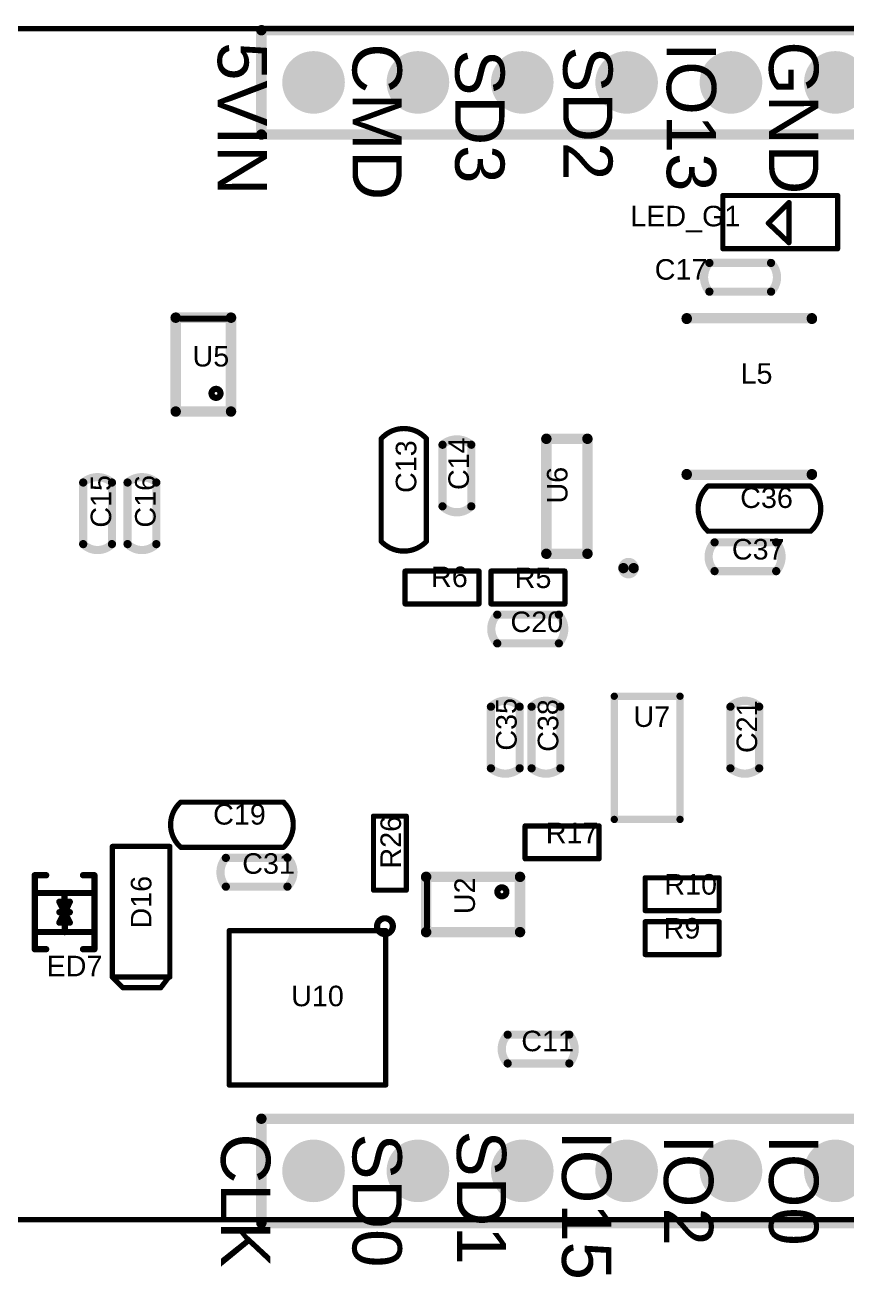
# Model space of a CAD drawing. Header units: millimetres. Extents: x 4.7 to 81.1, y 6.5 to 37.1.
# Drawn here: x 20.43 to 40.43, y 6.61 to 37.1 of the extents above; entities that cross this region are included whole.
import ezdxf

# ---------------------------------------------------------------- set-up
doc = ezdxf.new("R2010")
doc.units = ezdxf.units.MM
for name, color, linetype in [('KeepOutLayer', 6, 'Continuous'), ('MultiLayer', 9, 'Continuous'), ('PadHoleLayer', 156, 'Continuous'), ('TopOverlay', 2, 'Continuous')]:
    doc.layers.add(name, color=color, linetype=linetype)
doc.styles.add('Arial', font='arial.ttf', dxfattribs={"height": 0.2})

# ---------------------------------------------------------------- blocks, each defined once
blk = doc.blocks.new('SOT23_5_3')
at = {"layer": 'TopOverlay', "const_width": 0.178}
for points in [[(2.45, 2), (-0.55, 2)], [(-0.55, 0.4), (-0.55, 2)], [(2.45, 0.4), (2.45, 2)], [(2.45, 0.4), (-0.55, 0.4)]]:
    blk.add_lwpolyline(points, dxfattribs=at)
at = {"layer": 'TopOverlay', "const_width": 0.0889}
for points in [[(-0.594, 2, 1), (-0.506, 2, 1)], [(-0.594, 2, 1), (-0.506, 2, 1)], [(2.406, 2, 1), (2.494, 2, 1)], [(2.406, 2, 1), (2.494, 2, 1)], [(-0.594, 0.4, 1), (-0.506, 0.4, 1)], [(-0.594, 0.4, 1), (-0.506, 0.4, 1)], [(2.406, 0.4, 1), (2.494, 0.4, 1)], [(2.406, 0.4, 1), (2.494, 0.4, 1)]]:
    blk.add_lwpolyline(points, format="xyb", close=True, dxfattribs=at)
blk = doc.blocks.new('LC_SOT_23_5_4')
at = {"layer": 'TopOverlay', "const_width": 0.254}
for points in [[(-0.5, -1.4), (-0.5, 1.4)], [(-0.5, 1.4), (0.5, 1.4)], [(0.5, -1.4), (0.5, 1.4)], [(-0.5, -1.4), (0.5, -1.4)]]:
    blk.add_lwpolyline(points, dxfattribs=at)
at = {"layer": 'TopOverlay'}
for points, const_width in [([(-0.563, 1.4, 1), (-0.436, 1.4, 1)], 0.127), ([(-0.563, 1.4, 1), (-0.436, 1.4, 1)], 0.127), ([(0.437, 1.4, 1), (0.564, 1.4, 1)], 0.127), ([(0.437, 1.4, 1), (0.564, 1.4, 1)], 0.127), ([(-0.563, -1.4, 1), (-0.436, -1.4, 1)], 0.127), ([(-0.563, -1.4, 1), (-0.436, -1.4, 1)], 0.127), ([(0.437, -1.4, 1), (0.564, -1.4, 1)], 0.127), ([(0.437, -1.4, 1), (0.564, -1.4, 1)], 0.127), ([(1.625, -1.75, 1), (1.375, -1.75, 1)], 0.25), ([(1.313, -1.75, 1), (1.438, -1.75, 1)], 0.125), ([(1.563, -1.75, 1), (1.688, -1.75, 1)], 0.125)]:
    blk.add_lwpolyline(points, format="xyb", close=True, dxfattribs=dict(at, const_width=const_width))
blk = doc.blocks.new('SOT_363_5')
at = {"layer": 'TopOverlay'}
for points, const_width in [([(0, 0.635), (0, 1.981)], 0.254), ([(2.286, 1.981), (0, 1.981)], 0.254), ([(0.023, 0.767), (0.023, 1.905)], 0.15), ([(2.286, 0.635), (2.286, 1.981)], 0.254), ([(2.286, 0.635), (0, 0.635)], 0.254)]:
    blk.add_lwpolyline(points, dxfattribs=dict(at, const_width=const_width))
for points, const_width in [([(-0.064, 1.981, 1), (0.064, 1.981, 1)], 0.127), ([(-0.064, 1.981, 1), (0.064, 1.981, 1)], 0.127), ([(-0.014, 1.905, 1), (0.061, 1.905, 1)], 0.075), ([(2.223, 1.981, 1), (2.349, 1.981, 1)], 0.127), ([(2.223, 1.981, 1), (2.349, 1.981, 1)], 0.127), ([(1.953, 1.616, 1), (1.734, 1.616, 1)], 0.15), ([(1.696, 1.616, 1), (1.771, 1.616, 1)], 0.075), ([(1.916, 1.616, 1), (1.991, 1.616, 1)], 0.075), ([(-0.064, 0.635, 1), (0.064, 0.635, 1)], 0.127), ([(-0.064, 0.635, 1), (0.064, 0.635, 1)], 0.127), ([(-0.014, 0.767, 1), (0.061, 0.767, 1)], 0.075), ([(2.223, 0.635, 1), (2.349, 0.635, 1)], 0.127), ([(2.223, 0.635, 1), (2.349, 0.635, 1)], 0.127)]:
    blk.add_lwpolyline(points, format="xyb", close=True, dxfattribs=dict(at, const_width=const_width))
blk = doc.blocks.new('SOT_363_7')
at = {"layer": 'TopOverlay'}
for points, const_width in [([(0, 0.635), (0, 1.981)], 0.254), ([(0, 1.981), (2.286, 1.981)], 0.254), ([(0.023, 0.767), (0.023, 1.905)], 0.15), ([(2.286, 0.635), (2.286, 1.981)], 0.254), ([(0, 0.635), (2.286, 0.635)], 0.254)]:
    blk.add_lwpolyline(points, dxfattribs=dict(at, const_width=const_width))
for points, const_width in [([(-0.064, 1.981, 1), (0.064, 1.981, 1)], 0.127), ([(-0.064, 1.981, 1), (0.064, 1.981, 1)], 0.127), ([(-0.014, 1.905, 1), (0.061, 1.905, 1)], 0.075), ([(2.223, 1.981, 1), (2.349, 1.981, 1)], 0.127), ([(2.223, 1.981, 1), (2.349, 1.981, 1)], 0.127), ([(1.953, 1.616, 1), (1.734, 1.616, 1)], 0.15), ([(1.696, 1.616, 1), (1.771, 1.616, 1)], 0.075), ([(1.916, 1.616, 1), (1.991, 1.616, 1)], 0.075), ([(-0.064, 0.635, 1), (0.064, 0.635, 1)], 0.127), ([(-0.064, 0.635, 1), (0.064, 0.635, 1)], 0.127), ([(-0.014, 0.767, 1), (0.061, 0.767, 1)], 0.075), ([(2.223, 0.635, 1), (2.349, 0.635, 1)], 0.127), ([(2.223, 0.635, 1), (2.349, 0.635, 1)], 0.127)]:
    blk.add_lwpolyline(points, format="xyb", close=True, dxfattribs=dict(at, const_width=const_width))
blk = doc.blocks.new('QFN_25_9')
at = {"layer": 'TopOverlay'}
for points, const_width in [([(-3.498, 2.648, 1), (-3.882, 2.648, 1)], 0.15), ([(-3.919, 2.648, 1), (-3.844, 2.648, 1)], 0.075), ([(-3.613, 2.667, 1), (-3.55, 2.667, 1)], 0.0635), ([(-3.613, 2.667, 1), (-3.55, 2.667, 1)], 0.0635), ([(-3.535, 2.648, 1), (-3.46, 2.648, 1)], 0.075), ([(0.146, 2.667, 1), (0.21, 2.667, 1)], 0.0635), ([(0.146, 2.667, 1), (0.21, 2.667, 1)], 0.0635), ([(-3.613, -1.143, 1), (-3.55, -1.143, 1)], 0.0635), ([(-3.613, -1.143, 1), (-3.55, -1.143, 1)], 0.0635), ([(0.146, -1.143, 1), (0.21, -1.143, 1)], 0.0635), ([(0.146, -1.143, 1), (0.21, -1.143, 1)], 0.0635)]:
    blk.add_lwpolyline(points, format="xyb", close=True, dxfattribs=dict(at, const_width=const_width))
at = {"layer": 'TopOverlay', "const_width": 0.127}
for points in [[(-3.581, -1.143), (-3.581, 2.667)], [(0.178, 2.667), (-3.581, 2.667)], [(0.178, -1.143), (0.178, 2.667)], [(0.178, -1.143), (-3.581, -1.143)]]:
    blk.add_lwpolyline(points, dxfattribs=at)
blk = doc.blocks.new('R0402_23')
at = {"layer": 'TopOverlay', "const_width": 0.127}
for points in [[(-0.898, -0.392), (-0.898, 0.408)], [(-0.898, 0.408), (0.902, 0.408)], [(0.902, -0.392), (0.902, 0.408)], [(-0.898, -0.392), (0.902, -0.392)]]:
    blk.add_lwpolyline(points, dxfattribs=at)
at = {"layer": 'TopOverlay', "const_width": 0.0635}
for points in [[(-0.93, 0.408, 1), (-0.867, 0.408, 1)], [(-0.93, 0.408, 1), (-0.867, 0.408, 1)], [(0.87, 0.408, 1), (0.933, 0.408, 1)], [(0.87, 0.408, 1), (0.933, 0.408, 1)], [(-0.93, -0.392, 1), (-0.867, -0.392, 1)], [(-0.93, -0.392, 1), (-0.867, -0.392, 1)], [(0.87, -0.392, 1), (0.933, -0.392, 1)], [(0.87, -0.392, 1), (0.933, -0.392, 1)]]:
    blk.add_lwpolyline(points, format="xyb", close=True, dxfattribs=at)
blk = doc.blocks.new('R0402_26')
at = {"layer": 'TopOverlay', "const_width": 0.127}
for points in [[(-0.898, -0.392), (-0.898, 0.408)], [(-0.898, 0.408), (0.902, 0.408)], [(0.902, -0.392), (0.902, 0.408)], [(-0.898, -0.392), (0.902, -0.392)]]:
    blk.add_lwpolyline(points, dxfattribs=at)
at = {"layer": 'TopOverlay', "const_width": 0.0635}
for points in [[(-0.93, 0.408, 1), (-0.867, 0.408, 1)], [(-0.93, 0.408, 1), (-0.867, 0.408, 1)], [(0.87, 0.408, 1), (0.933, 0.408, 1)], [(0.87, 0.408, 1), (0.933, 0.408, 1)], [(-0.93, -0.392, 1), (-0.867, -0.392, 1)], [(-0.93, -0.392, 1), (-0.867, -0.392, 1)], [(0.87, -0.392, 1), (0.933, -0.392, 1)], [(0.87, -0.392, 1), (0.933, -0.392, 1)]]:
    blk.add_lwpolyline(points, format="xyb", close=True, dxfattribs=at)
blk = doc.blocks.new('R0402_27')
at = {"layer": 'TopOverlay', "const_width": 0.127}
for points in [[(-0.898, -0.392), (-0.898, 0.408)], [(-0.898, 0.408), (0.902, 0.408)], [(0.902, -0.392), (0.902, 0.408)], [(-0.898, -0.392), (0.902, -0.392)]]:
    blk.add_lwpolyline(points, dxfattribs=at)
at = {"layer": 'TopOverlay', "const_width": 0.0635}
for points in [[(-0.93, 0.408, 1), (-0.867, 0.408, 1)], [(-0.93, 0.408, 1), (-0.867, 0.408, 1)], [(0.87, 0.408, 1), (0.933, 0.408, 1)], [(0.87, 0.408, 1), (0.933, 0.408, 1)], [(-0.93, -0.392, 1), (-0.867, -0.392, 1)], [(-0.93, -0.392, 1), (-0.867, -0.392, 1)], [(0.87, -0.392, 1), (0.933, -0.392, 1)], [(0.87, -0.392, 1), (0.933, -0.392, 1)]]:
    blk.add_lwpolyline(points, format="xyb", close=True, dxfattribs=at)
blk = doc.blocks.new('R0402_37')
at = {"layer": 'TopOverlay', "const_width": 0.127}
for points in [[(-0.898, -0.392), (-0.898, 0.408)], [(0.902, 0.408), (-0.898, 0.408)], [(0.902, -0.392), (0.902, 0.408)], [(0.902, -0.392), (-0.898, -0.392)]]:
    blk.add_lwpolyline(points, dxfattribs=at)
at = {"layer": 'TopOverlay', "const_width": 0.0635}
for points in [[(-0.93, 0.408, 1), (-0.867, 0.408, 1)], [(-0.93, 0.408, 1), (-0.867, 0.408, 1)], [(0.87, 0.408, 1), (0.933, 0.408, 1)], [(0.87, 0.408, 1), (0.933, 0.408, 1)], [(-0.93, -0.392, 1), (-0.867, -0.392, 1)], [(-0.93, -0.392, 1), (-0.867, -0.392, 1)], [(0.87, -0.392, 1), (0.933, -0.392, 1)], [(0.87, -0.392, 1), (0.933, -0.392, 1)]]:
    blk.add_lwpolyline(points, format="xyb", close=True, dxfattribs=at)
blk = doc.blocks.new('R0402_44')
at = {"layer": 'TopOverlay', "const_width": 0.127}
for points in [[(-0.898, 0.408), (-0.898, -0.392)], [(0.902, 0.408), (-0.898, 0.408)], [(0.902, 0.408), (0.902, -0.392)], [(0.902, -0.392), (-0.898, -0.392)]]:
    blk.add_lwpolyline(points, dxfattribs=at)
at = {"layer": 'TopOverlay', "const_width": 0.0635}
for points in [[(-0.93, 0.408, 1), (-0.867, 0.408, 1)], [(-0.93, 0.408, 1), (-0.867, 0.408, 1)], [(0.87, 0.408, 1), (0.933, 0.408, 1)], [(0.87, 0.408, 1), (0.933, 0.408, 1)], [(-0.93, -0.392, 1), (-0.867, -0.392, 1)], [(-0.93, -0.392, 1), (-0.867, -0.392, 1)], [(0.87, -0.392, 1), (0.933, -0.392, 1)], [(0.87, -0.392, 1), (0.933, -0.392, 1)]]:
    blk.add_lwpolyline(points, format="xyb", close=True, dxfattribs=at)
blk = doc.blocks.new('R0402_51')
at = {"layer": 'TopOverlay', "const_width": 0.127}
for points in [[(-0.898, -0.392), (-0.898, 0.408)], [(-0.898, 0.408), (0.902, 0.408)], [(0.902, -0.392), (0.902, 0.408)], [(-0.898, -0.392), (0.902, -0.392)]]:
    blk.add_lwpolyline(points, dxfattribs=at)
at = {"layer": 'TopOverlay', "const_width": 0.0635}
for points in [[(-0.93, 0.408, 1), (-0.867, 0.408, 1)], [(-0.93, 0.408, 1), (-0.867, 0.408, 1)], [(0.87, 0.408, 1), (0.933, 0.408, 1)], [(0.87, 0.408, 1), (0.933, 0.408, 1)], [(-0.93, -0.392, 1), (-0.867, -0.392, 1)], [(-0.93, -0.392, 1), (-0.867, -0.392, 1)], [(0.87, -0.392, 1), (0.933, -0.392, 1)], [(0.87, -0.392, 1), (0.933, -0.392, 1)]]:
    blk.add_lwpolyline(points, format="xyb", close=True, dxfattribs=at)
blk = doc.blocks.new('HDR_TH_19P_P2_54_V_M_54')
at = {"layer": 'MultiLayer'}
h = blk.add_hatch(color=9, dxfattribs=at)
edge = h.paths.add_edge_path()
edge.add_arc((10.16, 0), 0.762, 0, 360)
h = blk.add_hatch(color=9, dxfattribs=at)
edge = h.paths.add_edge_path()
edge.add_arc((12.7, 0), 0.762, 0, 360)
h = blk.add_hatch(color=9, dxfattribs=at)
edge = h.paths.add_edge_path()
edge.add_arc((15.24, 0), 0.762, 0, 360)
h = blk.add_hatch(color=9, dxfattribs=at)
edge = h.paths.add_edge_path()
edge.add_arc((17.78, 0), 0.762, 0, 360)
h = blk.add_hatch(color=9, dxfattribs=at)
edge = h.paths.add_edge_path()
edge.add_arc((20.32, 0), 0.762, 0, 360)
h = blk.add_hatch(color=9, dxfattribs=at)
edge = h.paths.add_edge_path()
edge.add_arc((22.86, 0), 0.762, 0, 360)
at = {"layer": 'PadHoleLayer'}
h = blk.add_hatch(color=156, dxfattribs=at)
edge = h.paths.add_edge_path()
edge.add_arc((10.16, 0), 0.525, 0, 360)
h = blk.add_hatch(color=156, dxfattribs=at)
edge = h.paths.add_edge_path()
edge.add_arc((12.7, 0), 0.525, 0, 360)
h = blk.add_hatch(color=156, dxfattribs=at)
edge = h.paths.add_edge_path()
edge.add_arc((15.24, 0), 0.525, 0, 360)
h = blk.add_hatch(color=156, dxfattribs=at)
edge = h.paths.add_edge_path()
edge.add_arc((17.78, 0), 0.525, 0, 360)
h = blk.add_hatch(color=156, dxfattribs=at)
edge = h.paths.add_edge_path()
edge.add_arc((20.32, 0), 0.525, 0, 360)
h = blk.add_hatch(color=156, dxfattribs=at)
edge = h.paths.add_edge_path()
edge.add_arc((22.86, 0), 0.525, 0, 360)
at = {"layer": 'TopOverlay', "const_width": 0.254}
for points in [[(24.13, 1.27), (-24.13, 1.27)], [(24.13, 1.27), (24.13, -1.27)], [(24.13, -1.27), (-24.13, -1.27)]]:
    blk.add_lwpolyline(points, dxfattribs=at)
at = {"layer": 'TopOverlay', "const_width": 0.127}
for points in [[(24.0665, 1.27, 1), (24.1935, 1.27, 1)], [(24.0665, 1.27, 1), (24.1935, 1.27, 1)], [(24.0665, -1.27, 1), (24.1935, -1.27, 1)], [(24.0665, -1.27, 1), (24.1935, -1.27, 1)]]:
    blk.add_lwpolyline(points, format="xyb", close=True, dxfattribs=at)
blk = doc.blocks.new('HDR_TH_19P_P2_54_V_M_55')
at = {"layer": 'MultiLayer'}
h = blk.add_hatch(color=9, dxfattribs=at)
edge = h.paths.add_edge_path()
edge.add_arc((10.16, 0), 0.762, 0, 360)
h = blk.add_hatch(color=9, dxfattribs=at)
edge = h.paths.add_edge_path()
edge.add_arc((12.7, 0), 0.762, 0, 360)
h = blk.add_hatch(color=9, dxfattribs=at)
edge = h.paths.add_edge_path()
edge.add_arc((15.24, 0), 0.762, 0, 360)
h = blk.add_hatch(color=9, dxfattribs=at)
edge = h.paths.add_edge_path()
edge.add_arc((17.78, 0), 0.762, 0, 360)
h = blk.add_hatch(color=9, dxfattribs=at)
edge = h.paths.add_edge_path()
edge.add_arc((20.32, 0), 0.762, 0, 360)
h = blk.add_hatch(color=9, dxfattribs=at)
edge = h.paths.add_edge_path()
edge.add_arc((22.86, 0), 0.762, 0, 360)
at = {"layer": 'PadHoleLayer'}
h = blk.add_hatch(color=156, dxfattribs=at)
edge = h.paths.add_edge_path()
edge.add_arc((10.16, 0), 0.525, 0, 360)
h = blk.add_hatch(color=156, dxfattribs=at)
edge = h.paths.add_edge_path()
edge.add_arc((12.7, 0), 0.525, 0, 360)
h = blk.add_hatch(color=156, dxfattribs=at)
edge = h.paths.add_edge_path()
edge.add_arc((15.24, 0), 0.525, 0, 360)
h = blk.add_hatch(color=156, dxfattribs=at)
edge = h.paths.add_edge_path()
edge.add_arc((17.78, 0), 0.525, 0, 360)
h = blk.add_hatch(color=156, dxfattribs=at)
edge = h.paths.add_edge_path()
edge.add_arc((20.32, 0), 0.525, 0, 360)
h = blk.add_hatch(color=156, dxfattribs=at)
edge = h.paths.add_edge_path()
edge.add_arc((22.86, 0), 0.525, 0, 360)
at = {"layer": 'TopOverlay', "const_width": 0.254}
for points in [[(24.13, 1.27), (-24.13, 1.27)], [(24.13, 1.27), (24.13, -1.27)], [(24.13, -1.27), (-24.13, -1.27)]]:
    blk.add_lwpolyline(points, dxfattribs=at)
at = {"layer": 'TopOverlay', "const_width": 0.127}
for points in [[(24.0665, 1.27, 1), (24.1935, 1.27, 1)], [(24.0665, 1.27, 1), (24.1935, 1.27, 1)], [(24.0665, -1.27, 1), (24.1935, -1.27, 1)], [(24.0665, -1.27, 1), (24.1935, -1.27, 1)]]:
    blk.add_lwpolyline(points, format="xyb", close=True, dxfattribs=at)
blk = doc.blocks.new('LED0603_58')
at = {"layer": 'TopOverlay', "const_width": 0.127}
for points in [[(1.397, 0.6604), (-1.397, 0.6604)], [(-1.397, 0.6604), (-1.397, -0.635)], [(1.397, 0.6604), (1.397, -0.635)], [(-0.21209, 0.51308), (-0.21209, -0.46482)], [(0.291592, 0.038608), (-0.209804, 0.513334)], [(0.291592, 0.038608), (-0.21209, -0.46482)], [(1.397, -0.635), (-1.397, -0.635)]]:
    blk.add_lwpolyline(points, dxfattribs=at)
at = {"layer": 'TopOverlay', "const_width": 0.0635}
for points in [[(-1.42875, 0.6604, 1), (-1.36525, 0.6604, 1)], [(-1.42875, 0.6604, 1), (-1.36525, 0.6604, 1)], [(1.36525, 0.6604, 1), (1.42875, 0.6604, 1)], [(1.36525, 0.6604, 1), (1.42875, 0.6604, 1)], [(-0.24384, 0.51308, 1), (-0.18034, 0.51308, 1)], [(-0.241554, 0.513334, 1), (-0.178054, 0.513334, 1)], [(0.259842, 0.038608, 1), (0.323342, 0.038608, 1)], [(0.259842, 0.038608, 1), (0.323342, 0.038608, 1)], [(-1.42875, -0.635, 1), (-1.36525, -0.635, 1)], [(-1.42875, -0.635, 1), (-1.36525, -0.635, 1)], [(-0.24384, -0.46482, 1), (-0.18034, -0.46482, 1)], [(-0.24384, -0.46482, 1), (-0.18034, -0.46482, 1)], [(1.36525, -0.635, 1), (1.42875, -0.635, 1)], [(1.36525, -0.635, 1), (1.42875, -0.635, 1)]]:
    blk.add_lwpolyline(points, format="xyb", close=True, dxfattribs=at)
blk = doc.blocks.new('IND_SMD_L3_0_W3_0_LVS303015H_2R2M_N_60')
at = {"layer": 'TopOverlay', "const_width": 0.254}
for points in [[(1.524, 1.905), (-1.524, 1.905)], [(-1.524, 1.905), (-1.524, 1.891)], [(1.524, 1.905), (1.524, 1.891)], [(-1.524, -1.891), (-1.524, -1.905)], [(1.524, -1.905), (-1.524, -1.905)], [(1.524, -1.891), (1.524, -1.905)]]:
    blk.add_lwpolyline(points, dxfattribs=at)
at = {"layer": 'TopOverlay', "const_width": 0.127}
for points in [[(-1.587, 1.905, 1), (-1.46, 1.905, 1)], [(-1.587, 1.905, 1), (-1.46, 1.905, 1)], [(-1.587, 1.891, 1), (-1.46, 1.891, 1)], [(1.46, 1.905, 1), (1.587, 1.905, 1)], [(1.46, 1.905, 1), (1.587, 1.905, 1)], [(1.46, 1.891, 1), (1.587, 1.891, 1)], [(-1.587, -1.891, 1), (-1.46, -1.891, 1)], [(-1.587, -1.905, 1), (-1.46, -1.905, 1)], [(-1.587, -1.905, 1), (-1.46, -1.905, 1)], [(1.46, -1.891, 1), (1.587, -1.891, 1)], [(1.46, -1.905, 1), (1.587, -1.905, 1)], [(1.46, -1.905, 1), (1.587, -1.905, 1)]]:
    blk.add_lwpolyline(points, format="xyb", close=True, dxfattribs=at)
blk = doc.blocks.new('SOD_323_L1_8_W1_3_LS2_5_BI_67')
at = {"layer": 'TopOverlay'}
for points, const_width in [([(-0.901, 0.448), (-0.901, 0.726)], 0.152), ([(0.901, 0.726), (-0.901, 0.726)], 0.152), ([(-0.467, -0.726), (-0.467, 0.726)], 0.152), ([(0.483, -0.726), (0.483, 0.726)], 0.152), ([(0.901, 0.448), (0.901, 0.726)], 0.152), ([(-0.467, 0), (0.483, 0.003)], 0.154), ([(-0.254, -0.127), (-0.254, 0.127)], 0.154), ([(-0.002, 0.003), (-0.254, 0.127)], 0.154), ([(-0.254, -0.127), (-0.003, 0)], 0.154), ([(0.003, 0), (-0.127, 0)], 0.154), ([(0.127, 0), (-0.003, 0)], 0.154), ([(0, -0.127), (-0.002, 0.003)], 0.154), ([(0, -0.127), (0, 0.127)], 0.154), ([(0.002, -0.003), (0, 0.127)], 0.154), ([(0.254, -0.127), (0.002, -0.003)], 0.154), ([(0.003, 0), (0.254, 0.127)], 0.154), ([(0.254, -0.127), (0.254, 0.127)], 0.154), ([(-0.901, -0.726), (-0.901, -0.448)], 0.152), ([(0.901, -0.726), (0.901, -0.448)], 0.152), ([(0.901, -0.726), (-0.901, -0.726)], 0.152)]:
    blk.add_lwpolyline(points, dxfattribs=dict(at, const_width=const_width))
for points, const_width in [([(-0.939, 0.726, 1), (-0.863, 0.726, 1)], 0.0762), ([(-0.939, 0.726, 1), (-0.863, 0.726, 1)], 0.0762), ([(-0.505, 0.726, 1), (-0.429, 0.726, 1)], 0.0762), ([(0.445, 0.726, 1), (0.521, 0.726, 1)], 0.0762), ([(0.863, 0.726, 1), (0.939, 0.726, 1)], 0.0762), ([(0.863, 0.726, 1), (0.939, 0.726, 1)], 0.0762), ([(-0.939, 0.448, 1), (-0.863, 0.448, 1)], 0.0762), ([(0.863, 0.448, 1), (0.939, 0.448, 1)], 0.0762), ([(-0.505, 0, 1), (-0.428, 0, 1)], 0.077), ([(-0.292, 0.127, 1), (-0.216, 0.127, 1)], 0.077), ([(-0.292, 0.127, 1), (-0.216, 0.127, 1)], 0.077), ([(-0.165, 0, 1), (-0.089, 0, 1)], 0.077), ([(-0.042, 0, 1), (0.035, 0, 1)], 0.077), ([(-0.042, 0, 1), (0.035, 0, 1)], 0.077), ([(-0.041, 0.003, 1), (0.036, 0.003, 1)], 0.077), ([(-0.041, 0.003, 1), (0.036, 0.003, 1)], 0.077), ([(-0.038, 0.127, 1), (0.038, 0.127, 1)], 0.077), ([(-0.038, 0.127, 1), (0.038, 0.127, 1)], 0.077), ([(-0.036, -0.003, 1), (0.041, -0.003, 1)], 0.077), ([(-0.036, -0.003, 1), (0.041, -0.003, 1)], 0.077), ([(-0.035, 0, 1), (0.042, 0, 1)], 0.077), ([(-0.035, 0, 1), (0.042, 0, 1)], 0.077), ([(0.089, 0, 1), (0.165, 0, 1)], 0.077), ([(0.216, 0.127, 1), (0.292, 0.127, 1)], 0.077), ([(0.216, 0.127, 1), (0.292, 0.127, 1)], 0.077), ([(0.445, 0.003, 1), (0.522, 0.003, 1)], 0.077), ([(-0.292, -0.127, 1), (-0.216, -0.127, 1)], 0.077), ([(-0.292, -0.127, 1), (-0.216, -0.127, 1)], 0.077), ([(-0.038, -0.127, 1), (0.038, -0.127, 1)], 0.077), ([(-0.038, -0.127, 1), (0.038, -0.127, 1)], 0.077), ([(0.216, -0.127, 1), (0.292, -0.127, 1)], 0.077), ([(0.216, -0.127, 1), (0.292, -0.127, 1)], 0.077), ([(-0.939, -0.448, 1), (-0.863, -0.448, 1)], 0.0762), ([(0.863, -0.448, 1), (0.939, -0.448, 1)], 0.0762), ([(-0.939, -0.726, 1), (-0.863, -0.726, 1)], 0.0762), ([(-0.939, -0.726, 1), (-0.863, -0.726, 1)], 0.0762), ([(-0.505, -0.726, 1), (-0.429, -0.726, 1)], 0.0762), ([(0.445, -0.726, 1), (0.521, -0.726, 1)], 0.0762), ([(0.863, -0.726, 1), (0.939, -0.726, 1)], 0.0762), ([(0.863, -0.726, 1), (0.939, -0.726, 1)], 0.0762)]:
    blk.add_lwpolyline(points, format="xyb", close=True, dxfattribs=dict(at, const_width=const_width))
blk = doc.blocks.new('SOD323_72')
at = {"layer": 'TopOverlay', "const_width": 0.127}
for points in [[(-1.612, -0.709), (-1.612, 0.691)], [(1.538, 0.691), (-1.612, 0.691)], [(1.828, 0.471), (1.538, 0.691)], [(1.568, -0.699), (1.568, 0.693)], [(1.828, -0.449), (1.828, 0.471)], [(1.568, -0.709), (1.828, -0.449)], [(1.568, -0.709), (-1.612, -0.709)]]:
    blk.add_lwpolyline(points, dxfattribs=at)
at = {"layer": 'TopOverlay', "const_width": 0.0635}
for points in [[(-1.644, 0.691, 1), (-1.58, 0.691, 1)], [(-1.644, 0.691, 1), (-1.58, 0.691, 1)], [(1.506, 0.691, 1), (1.57, 0.691, 1)], [(1.506, 0.691, 1), (1.57, 0.691, 1)], [(1.536, 0.693, 1), (1.6, 0.693, 1)], [(1.796, 0.471, 1), (1.86, 0.471, 1)], [(1.796, 0.471, 1), (1.86, 0.471, 1)], [(1.796, -0.449, 1), (1.86, -0.449, 1)], [(1.796, -0.449, 1), (1.86, -0.449, 1)], [(-1.644, -0.709, 1), (-1.58, -0.709, 1)], [(-1.644, -0.709, 1), (-1.58, -0.709, 1)], [(1.536, -0.699, 1), (1.6, -0.699, 1)], [(1.536, -0.709, 1), (1.6, -0.709, 1)], [(1.536, -0.709, 1), (1.6, -0.709, 1)]]:
    blk.add_lwpolyline(points, format="xyb", close=True, dxfattribs=at)
blk = doc.blocks.new('C0402_89')
at = {"layer": 'TopOverlay', "const_width": 0.2}
for points in [[(-0.745, -0.347, -0.373387), (-0.745, 0.353)], [(0.755, 0.353, -0.414214), (0.755, -0.347)]]:
    blk.add_lwpolyline(points, format="xyb", dxfattribs=at)
for points in [[(0.755, 0.353), (-0.745, 0.353)], [(0.755, -0.347), (-0.745, -0.347)]]:
    blk.add_lwpolyline(points, dxfattribs=at)
at = {"layer": 'TopOverlay', "const_width": 0.1}
for points in [[(-0.795, 0.353, 1), (-0.695, 0.353, 1)], [(-0.795, 0.353, 1), (-0.695, 0.353, 1)], [(0.705, 0.353, 1), (0.805, 0.353, 1)], [(0.705, 0.353, 1), (0.805, 0.353, 1)], [(-0.795, -0.347, 1), (-0.695, -0.347, 1)], [(-0.795, -0.347, 1), (-0.695, -0.347, 1)], [(0.705, -0.347, 1), (0.805, -0.347, 1)], [(0.705, -0.347, 1), (0.805, -0.347, 1)]]:
    blk.add_lwpolyline(points, format="xyb", close=True, dxfattribs=at)
blk = doc.blocks.new('C0402_90')
at = {"layer": 'TopOverlay', "const_width": 0.2}
for points in [[(-0.745, -0.347, -0.373387), (-0.745, 0.353)], [(0.755, 0.353, -0.414214), (0.755, -0.347)]]:
    blk.add_lwpolyline(points, format="xyb", dxfattribs=at)
for points in [[(0.755, 0.353), (-0.745, 0.353)], [(0.755, -0.347), (-0.745, -0.347)]]:
    blk.add_lwpolyline(points, dxfattribs=at)
at = {"layer": 'TopOverlay', "const_width": 0.1}
for points in [[(-0.795, 0.353, 1), (-0.695, 0.353, 1)], [(-0.795, 0.353, 1), (-0.695, 0.353, 1)], [(0.705, 0.353, 1), (0.805, 0.353, 1)], [(0.705, 0.353, 1), (0.805, 0.353, 1)], [(-0.795, -0.347, 1), (-0.695, -0.347, 1)], [(-0.795, -0.347, 1), (-0.695, -0.347, 1)], [(0.705, -0.347, 1), (0.805, -0.347, 1)], [(0.705, -0.347, 1), (0.805, -0.347, 1)]]:
    blk.add_lwpolyline(points, format="xyb", close=True, dxfattribs=at)
blk = doc.blocks.new('C0603_91')
at = {"layer": 'TopOverlay', "const_width": 0.127}
for points in [[(-1.262, -0.559, -0.450467), (-1.262, 0.541)], [(1.238, 0.541, -0.432739), (1.238, -0.559)]]:
    blk.add_lwpolyline(points, format="xyb", dxfattribs=at)
for points in [[(1.238, 0.541), (-1.262, 0.541)], [(1.238, -0.559), (-1.262, -0.559)]]:
    blk.add_lwpolyline(points, dxfattribs=at)
at = {"layer": 'TopOverlay', "const_width": 0.0635}
for points in [[(-1.294, 0.541, 1), (-1.23, 0.541, 1)], [(-1.294, 0.541, 1), (-1.23, 0.541, 1)], [(1.206, 0.541, 1), (1.27, 0.541, 1)], [(1.206, 0.541, 1), (1.27, 0.541, 1)], [(-1.294, -0.559, 1), (-1.23, -0.559, 1)], [(-1.294, -0.559, 1), (-1.23, -0.559, 1)], [(1.206, -0.559, 1), (1.27, -0.559, 1)], [(1.206, -0.559, 1), (1.27, -0.559, 1)]]:
    blk.add_lwpolyline(points, format="xyb", close=True, dxfattribs=at)
blk = doc.blocks.new('C0402_92')
at = {"layer": 'TopOverlay', "const_width": 0.2}
for points in [[(-0.745, -0.347, -0.373387), (-0.745, 0.353)], [(0.755, 0.353, -0.414214), (0.755, -0.347)]]:
    blk.add_lwpolyline(points, format="xyb", dxfattribs=at)
for points in [[(0.755, 0.353), (-0.745, 0.353)], [(0.755, -0.347), (-0.745, -0.347)]]:
    blk.add_lwpolyline(points, dxfattribs=at)
at = {"layer": 'TopOverlay', "const_width": 0.1}
for points in [[(-0.795, 0.353, 1), (-0.695, 0.353, 1)], [(-0.795, 0.353, 1), (-0.695, 0.353, 1)], [(0.705, 0.353, 1), (0.805, 0.353, 1)], [(0.705, 0.353, 1), (0.805, 0.353, 1)], [(-0.795, -0.347, 1), (-0.695, -0.347, 1)], [(-0.795, -0.347, 1), (-0.695, -0.347, 1)], [(0.705, -0.347, 1), (0.805, -0.347, 1)], [(0.705, -0.347, 1), (0.805, -0.347, 1)]]:
    blk.add_lwpolyline(points, format="xyb", close=True, dxfattribs=at)
blk = doc.blocks.new('C0402_96')
at = {"layer": 'TopOverlay', "const_width": 0.2}
for points in [[(-0.745, -0.347, -0.373387), (-0.745, 0.353)], [(0.755, 0.353, -0.414214), (0.755, -0.347)]]:
    blk.add_lwpolyline(points, format="xyb", dxfattribs=at)
for points in [[(-0.745, 0.353), (0.755, 0.353)], [(-0.745, -0.347), (0.755, -0.347)]]:
    blk.add_lwpolyline(points, dxfattribs=at)
at = {"layer": 'TopOverlay', "const_width": 0.1}
for points in [[(-0.795, 0.353, 1), (-0.695, 0.353, 1)], [(-0.795, 0.353, 1), (-0.695, 0.353, 1)], [(0.705, 0.353, 1), (0.805, 0.353, 1)], [(0.705, 0.353, 1), (0.805, 0.353, 1)], [(-0.795, -0.347, 1), (-0.695, -0.347, 1)], [(-0.795, -0.347, 1), (-0.695, -0.347, 1)], [(0.705, -0.347, 1), (0.805, -0.347, 1)], [(0.705, -0.347, 1), (0.805, -0.347, 1)]]:
    blk.add_lwpolyline(points, format="xyb", close=True, dxfattribs=at)
blk = doc.blocks.new('C0402_107')
at = {"layer": 'TopOverlay', "const_width": 0.2}
for points in [[(-0.745, -0.347, -0.373387), (-0.745, 0.353)], [(0.755, 0.353, -0.414214), (0.755, -0.347)]]:
    blk.add_lwpolyline(points, format="xyb", dxfattribs=at)
for points in [[(0.755, 0.353), (-0.745, 0.353)], [(0.755, -0.347), (-0.745, -0.347)]]:
    blk.add_lwpolyline(points, dxfattribs=at)
at = {"layer": 'TopOverlay', "const_width": 0.1}
for points in [[(-0.795, 0.353, 1), (-0.695, 0.353, 1)], [(-0.795, 0.353, 1), (-0.695, 0.353, 1)], [(0.705, 0.353, 1), (0.805, 0.353, 1)], [(0.705, 0.353, 1), (0.805, 0.353, 1)], [(-0.795, -0.347, 1), (-0.695, -0.347, 1)], [(-0.795, -0.347, 1), (-0.695, -0.347, 1)], [(0.705, -0.347, 1), (0.805, -0.347, 1)], [(0.705, -0.347, 1), (0.805, -0.347, 1)]]:
    blk.add_lwpolyline(points, format="xyb", close=True, dxfattribs=at)
blk = doc.blocks.new('C0402_108')
at = {"layer": 'TopOverlay', "const_width": 0.2}
for points in [[(-0.745, -0.347, -0.373387), (-0.745, 0.353)], [(0.755, 0.353, -0.414214), (0.755, -0.347)]]:
    blk.add_lwpolyline(points, format="xyb", dxfattribs=at)
for points in [[(0.755, 0.353), (-0.745, 0.353)], [(0.755, -0.347), (-0.745, -0.347)]]:
    blk.add_lwpolyline(points, dxfattribs=at)
at = {"layer": 'TopOverlay', "const_width": 0.1}
for points in [[(-0.795, 0.353, 1), (-0.695, 0.353, 1)], [(-0.795, 0.353, 1), (-0.695, 0.353, 1)], [(0.705, 0.353, 1), (0.805, 0.353, 1)], [(0.705, 0.353, 1), (0.805, 0.353, 1)], [(-0.795, -0.347, 1), (-0.695, -0.347, 1)], [(-0.795, -0.347, 1), (-0.695, -0.347, 1)], [(0.705, -0.347, 1), (0.805, -0.347, 1)], [(0.705, -0.347, 1), (0.805, -0.347, 1)]]:
    blk.add_lwpolyline(points, format="xyb", close=True, dxfattribs=at)
blk = doc.blocks.new('C0603_110')
at = {"layer": 'TopOverlay', "const_width": 0.127}
for points in [[(-1.262, -0.559, -0.450467), (-1.262, 0.541)], [(1.238, 0.541, -0.432739), (1.238, -0.559)]]:
    blk.add_lwpolyline(points, format="xyb", dxfattribs=at)
for points in [[(-1.262, 0.541), (1.238, 0.541)], [(-1.262, -0.559), (1.238, -0.559)]]:
    blk.add_lwpolyline(points, dxfattribs=at)
at = {"layer": 'TopOverlay', "const_width": 0.0635}
for points in [[(-1.294, 0.541, 1), (-1.23, 0.541, 1)], [(-1.294, 0.541, 1), (-1.23, 0.541, 1)], [(1.206, 0.541, 1), (1.27, 0.541, 1)], [(1.206, 0.541, 1), (1.27, 0.541, 1)], [(-1.294, -0.559, 1), (-1.23, -0.559, 1)], [(-1.294, -0.559, 1), (-1.23, -0.559, 1)], [(1.206, -0.559, 1), (1.27, -0.559, 1)], [(1.206, -0.559, 1), (1.27, -0.559, 1)]]:
    blk.add_lwpolyline(points, format="xyb", close=True, dxfattribs=at)
blk = doc.blocks.new('C0402_112')
at = {"layer": 'TopOverlay', "const_width": 0.2}
for points in [[(-0.745, -0.347, -0.373387), (-0.745, 0.353)], [(0.755, 0.353, -0.414214), (0.755, -0.347)]]:
    blk.add_lwpolyline(points, format="xyb", dxfattribs=at)
for points in [[(-0.745, 0.353), (0.755, 0.353)], [(-0.745, -0.347), (0.755, -0.347)]]:
    blk.add_lwpolyline(points, dxfattribs=at)
at = {"layer": 'TopOverlay', "const_width": 0.1}
for points in [[(-0.795, 0.353, 1), (-0.695, 0.353, 1)], [(-0.795, 0.353, 1), (-0.695, 0.353, 1)], [(0.705, 0.353, 1), (0.805, 0.353, 1)], [(0.705, 0.353, 1), (0.805, 0.353, 1)], [(-0.795, -0.347, 1), (-0.695, -0.347, 1)], [(-0.795, -0.347, 1), (-0.695, -0.347, 1)], [(0.705, -0.347, 1), (0.805, -0.347, 1)], [(0.705, -0.347, 1), (0.805, -0.347, 1)]]:
    blk.add_lwpolyline(points, format="xyb", close=True, dxfattribs=at)
blk = doc.blocks.new('C0402_113')
at = {"layer": 'TopOverlay', "const_width": 0.2}
for points in [[(-0.745, -0.347, -0.373387), (-0.745, 0.353)], [(0.755, 0.353, -0.414214), (0.755, -0.347)]]:
    blk.add_lwpolyline(points, format="xyb", dxfattribs=at)
for points in [[(-0.745, 0.353), (0.755, 0.353)], [(-0.745, -0.347), (0.755, -0.347)]]:
    blk.add_lwpolyline(points, dxfattribs=at)
at = {"layer": 'TopOverlay', "const_width": 0.1}
for points in [[(-0.795, 0.353, 1), (-0.695, 0.353, 1)], [(-0.795, 0.353, 1), (-0.695, 0.353, 1)], [(0.705, 0.353, 1), (0.805, 0.353, 1)], [(0.705, 0.353, 1), (0.805, 0.353, 1)], [(-0.795, -0.347, 1), (-0.695, -0.347, 1)], [(-0.795, -0.347, 1), (-0.695, -0.347, 1)], [(0.705, -0.347, 1), (0.805, -0.347, 1)], [(0.705, -0.347, 1), (0.805, -0.347, 1)]]:
    blk.add_lwpolyline(points, format="xyb", close=True, dxfattribs=at)
blk = doc.blocks.new('C0402_114')
at = {"layer": 'TopOverlay', "const_width": 0.2}
for points in [[(-0.745, -0.347, -0.373387), (-0.745, 0.353)], [(0.755, 0.353, -0.414214), (0.755, -0.347)]]:
    blk.add_lwpolyline(points, format="xyb", dxfattribs=at)
for points in [[(-0.745, 0.353), (0.755, 0.353)], [(-0.745, -0.347), (0.755, -0.347)]]:
    blk.add_lwpolyline(points, dxfattribs=at)
at = {"layer": 'TopOverlay', "const_width": 0.1}
for points in [[(-0.795, 0.353, 1), (-0.695, 0.353, 1)], [(-0.795, 0.353, 1), (-0.695, 0.353, 1)], [(0.705, 0.353, 1), (0.805, 0.353, 1)], [(0.705, 0.353, 1), (0.805, 0.353, 1)], [(-0.795, -0.347, 1), (-0.695, -0.347, 1)], [(-0.795, -0.347, 1), (-0.695, -0.347, 1)], [(0.705, -0.347, 1), (0.805, -0.347, 1)], [(0.705, -0.347, 1), (0.805, -0.347, 1)]]:
    blk.add_lwpolyline(points, format="xyb", close=True, dxfattribs=at)
blk = doc.blocks.new('C0402_115')
at = {"layer": 'TopOverlay', "const_width": 0.2}
for points in [[(-0.745, -0.347, -0.373387), (-0.745, 0.353)], [(0.755, 0.353, -0.414214), (0.755, -0.347)]]:
    blk.add_lwpolyline(points, format="xyb", dxfattribs=at)
for points in [[(-0.745, 0.353), (0.755, 0.353)], [(-0.745, -0.347), (0.755, -0.347)]]:
    blk.add_lwpolyline(points, dxfattribs=at)
at = {"layer": 'TopOverlay', "const_width": 0.1}
for points in [[(-0.795, 0.353, 1), (-0.695, 0.353, 1)], [(-0.795, 0.353, 1), (-0.695, 0.353, 1)], [(0.705, 0.353, 1), (0.805, 0.353, 1)], [(0.705, 0.353, 1), (0.805, 0.353, 1)], [(-0.795, -0.347, 1), (-0.695, -0.347, 1)], [(-0.795, -0.347, 1), (-0.695, -0.347, 1)], [(0.705, -0.347, 1), (0.805, -0.347, 1)], [(0.705, -0.347, 1), (0.805, -0.347, 1)]]:
    blk.add_lwpolyline(points, format="xyb", close=True, dxfattribs=at)
blk = doc.blocks.new('C0603_116')
at = {"layer": 'TopOverlay', "const_width": 0.127}
for points in [[(-1.262, -0.559, -0.450467), (-1.262, 0.541)], [(1.238, 0.541, -0.432739), (1.238, -0.559)]]:
    blk.add_lwpolyline(points, format="xyb", dxfattribs=at)
for points in [[(1.238, 0.541), (-1.262, 0.541)], [(1.238, -0.559), (-1.262, -0.559)]]:
    blk.add_lwpolyline(points, dxfattribs=at)
at = {"layer": 'TopOverlay', "const_width": 0.0635}
for points in [[(-1.294, 0.541, 1), (-1.23, 0.541, 1)], [(-1.294, 0.541, 1), (-1.23, 0.541, 1)], [(1.206, 0.541, 1), (1.27, 0.541, 1)], [(1.206, 0.541, 1), (1.27, 0.541, 1)], [(-1.294, -0.559, 1), (-1.23, -0.559, 1)], [(-1.294, -0.559, 1), (-1.23, -0.559, 1)], [(1.206, -0.559, 1), (1.27, -0.559, 1)], [(1.206, -0.559, 1), (1.27, -0.559, 1)]]:
    blk.add_lwpolyline(points, format="xyb", close=True, dxfattribs=at)
blk = doc.blocks.new('C0402_118')
at = {"layer": 'TopOverlay', "const_width": 0.2}
for points in [[(-0.745, -0.347, -0.373387), (-0.745, 0.353)], [(0.755, 0.353, -0.414214), (0.755, -0.347)]]:
    blk.add_lwpolyline(points, format="xyb", dxfattribs=at)
for points in [[(0.755, 0.353), (-0.745, 0.353)], [(0.755, -0.347), (-0.745, -0.347)]]:
    blk.add_lwpolyline(points, dxfattribs=at)
at = {"layer": 'TopOverlay', "const_width": 0.1}
for points in [[(-0.795, 0.353, 1), (-0.695, 0.353, 1)], [(-0.795, 0.353, 1), (-0.695, 0.353, 1)], [(0.705, 0.353, 1), (0.805, 0.353, 1)], [(0.705, 0.353, 1), (0.805, 0.353, 1)], [(-0.795, -0.347, 1), (-0.695, -0.347, 1)], [(-0.795, -0.347, 1), (-0.695, -0.347, 1)], [(0.705, -0.347, 1), (0.805, -0.347, 1)], [(0.705, -0.347, 1), (0.805, -0.347, 1)]]:
    blk.add_lwpolyline(points, format="xyb", close=True, dxfattribs=at)

msp = doc.modelspace()

# ---------------------------------------------------------------- linework, layer by layer
at = {"layer": 'KeepOutLayer', "const_width": 0.127}
for points in [[(8.286, 37.007), (79, 37.007)], [(8.286, 8), (79, 8)]]:
    msp.add_lwpolyline(points, dxfattribs=at)

# ---------------------------------------------------------------- block references
for name, p, rotation in [('HDR_TH_19P_P2_54_V_M_55', (50.312, 35.7), 180), ('LED0603_58', (38.812, 32.31), 180), ('SOT_363_5', (23.462, 29.97), 270), ('IND_SMD_L3_0_W3_0_LVS303015H_2R2M_N_60', (38.058, 28.05), 180), ('C0603_116', (29.658, 25.76), 270), ('C0402_115', (30.938, 26.13), 270), ('C0402_114', (22.192, 25.21), 270), ('C0402_113', (23.272, 25.21), 270), ('C0603_91', (38.288, 25.31), 180), ('C0402_90', (37.968, 24.15), 180), ('C0402_108', (32.678, 22.39), 180), ('C0402_92', (32.122, 19.74), 90), ('C0402_89', (33.112, 19.74), 90), ('SOT23_5_3', (34.372, 20.2), 270), ('C0402_107', (37.952, 19.74), 90), ('R0402_37', (29.302, 16.93), 270), ('R0402_44', (33.502, 17.2), 180), ('SOD323_72', (23.262, 15.48), 270), ('SOD_323_L1_8_W1_3_LS2_5_BI_67', (21.392, 15.49), 270), ('QFN_25_9', (26.542, 11.46), 270), ('C0402_118', (32.932, 12.16), 180), ('HDR_TH_19P_P2_54_V_M_54', (50.312, 9.19), 180)]:
    msp.add_blockref(name, p, dxfattribs=dict(rotation=rotation))
for name, p in [('C0402_112', (37.832, 30.95)), ('LC_SOT_23_5_4', (33.618, 25.62)), ('R0402_26', (30.578, 23.39)), ('R0402_27', (32.668, 23.39)), ('C0603_110', (25.482, 17.63)), ('C0402_96', (26.062, 16.46)), ('SOT_363_7', (30.192, 14.37)), ('R0402_51', (36.422, 15.92)), ('R0402_23', (36.422, 14.85))]:
    msp.add_blockref(name, p)

# ---------------------------------------------------------------- texts
at = {"layer": 'TopOverlay', "style": 'Arial'}
for s, height, rotation, p in [('5VIN', 1.2, 270, (25.12, 36.68)), ('GND', 1.2, 270, (38.54, 36.7)), ('CMD', 1.2, 270, (28.4, 36.65)), ('SD3', 1.2, 270, (30.9, 36.5)), ('SD2', 1.2, 270, (33.528, 36.576)), ('IO13', 1.2, 270, (36.05, 36.68)), ('C13', 0.5, 90, (29.953, 25.701)), ('C14', 0.5, 90, (31.233, 25.773)), ('U6', 0.5, 90, (33.632, 25.444)), ('C15', 0.5, 90, (22.527, 24.856)), ('C16', 0.5, 90, (23.607, 24.857)), ('C35', 0.5, 90, (32.396, 19.425)), ('C38', 0.5, 90, (33.409, 19.397)), ('C21', 0.5, 90, (38.249, 19.367)), ('R26', 0.5, 90, (29.58, 16.554)), ('D16', 0.5, 90, (23.505, 15.093)), ('U2', 0.5, 90, (31.38, 15.444)), ('SD1', 1.2, 270, (30.94, 10.17)), ('CLK', 1.2, 270, (25.2, 10.1)), ('SD0', 1.2, 270, (28.4, 10.1)), ('IO15', 1.2, 270, (33.5, 10.17)), ('IO2', 1.2, 270, (35.98, 10.07)), ('IO0', 1.2, 270, (38.54, 10.07))]:
    msp.add_text(s, height=height, rotation=rotation, dxfattribs=at).set_placement(p)
for s, p in [('LED_G1', (35.161, 32.194)), ('C17', (35.756, 30.895)), ('U5', (24.506, 28.781)), ('L5', (37.845, 28.361)), ('C36', (37.837, 25.335)), ('C37', (37.635, 24.08)), ('R6', (30.313, 23.407)), ('R5', (32.349, 23.385)), ('C20', (32.245, 22.312)), ('U7', (35.237, 20.003)), ('C19', (25.008, 17.624)), ('R17', (33.105, 17.171)), ('C31', (25.717, 16.426)), ('R10', (35.991, 15.918)), ('R9', (35.972, 14.848)), ('ED7', (20.954, 13.93)), ('U10', (26.908, 13.2)), ('C11', (32.509, 12.104))]:
    msp.add_text(s, height=0.5, dxfattribs=at).set_placement(p)

doc.saveas('drawing.dxf')
